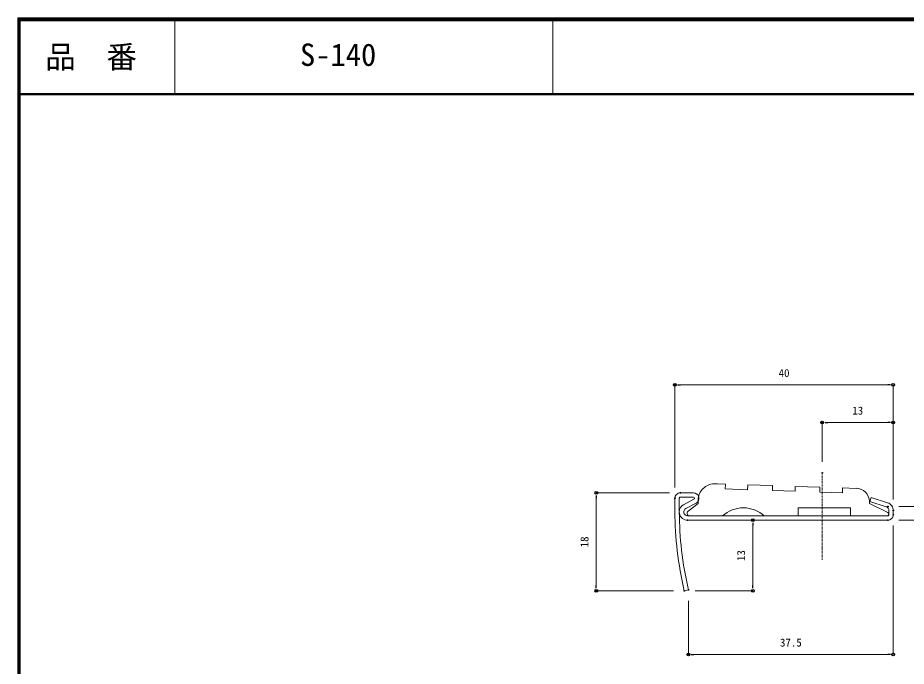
# Model space of a CAD drawing. Units: millimetres, scale not verified. Extents: x -140 to 140, y -96 to 96.
# Drawn here: x -140.5 to 22.3, y -23.2 to 95.7 of the extents above; entities that cross this region are included whole.
import ezdxf
from ezdxf.enums import TextEntityAlignment as Align

# ---------------------------------------------------------------- set-up
doc = ezdxf.new("R2010")
doc.units = ezdxf.units.MM
doc.header["$LTSCALE"] = 0.25
doc.header["$PDMODE"] = 32
doc.header["$PDSIZE"] = 0.125
doc.linetypes.add('USER1', pattern=[1.21666, 0.935822, -0.093613, 0.093613, -0.093613])
doc.layers.add('0-0_0', color=7, linetype='Continuous')
doc.layers.add('0-1_Defpoints', color=7, linetype='Continuous')
for name, color, linetype, lineweight in [('0-2_一般', 3, 'Continuous', 18), ('0-3_CENTER', 2, 'USER1', 18), ('0-5_GREEN', 3, 'Continuous', 18), ('0-6_LEVEL001', 7, 'Continuous', 18), ('0-8_LEVEL002', 1, 'Continuous', 18)]:
    doc.layers.add(name, color=color, linetype=linetype, lineweight=lineweight)
doc.styles.add('ＭＳ ゴシック', font='')
doc.styles.get('ＭＳ ゴシック').set_extended_font_data('MS Gothic')

# ---------------------------------------------------------------- blocks, each defined once
blk = doc.blocks.new('_DOT')
at = {"layer": '0-0_0'}
blk.add_line((-0.5, 0), (-1, 0), dxfattribs=at)
blk.add_circle((0, 0), 0.25, dxfattribs=at)
blk.add_circle((0, 0), 0.25, dxfattribs=at)
blk = doc.blocks.new('D31')
at = {"layer": '0-1_Defpoints'}
for p in [(-5.2813, -3.4277), (10.4721, -3.4277), (-5.2813, -5.9277)]:
    blk.add_point(p, dxfattribs=at)
at = {"layer": '0-2_一般'}
for p, q in [((10.4721, -2.4277), (10.4721, -1.4277)), ((-3.2813, -3.4277), (10.4721, -3.4277)), ((10.4721, -5.9277), (10.4721, -3.4277)), ((-3.2813, -5.9277), (10.4721, -5.9277)), ((10.4721, -6.9277), (10.4721, -7.9277))]:
    blk.add_line(p, q, dxfattribs=at)
for p, rotation in [((10.4721, -3.4277), 270), ((10.4721, -5.9277), 90)]:
    blk.add_blockref('_DOT', p, dxfattribs=dict(at, rotation=rotation))
at = {"layer": '0-2_一般', "color": 7, "style": 'ＭＳ ゴシック'}
blk.add_text('2.5', height=1.466, rotation=90, dxfattribs=at).set_placement((9.4721, -2.2416), align=Align.BOTTOM_LEFT)
blk = doc.blocks.new('D38')
at = {"layer": '0-1_Defpoints'}
for p in [(-17.2813, 11.9689), (-17.2813, 2.731), (-4.2813, -4.1674)]:
    blk.add_point(p, dxfattribs=at)
at = {"layer": '0-2_一般'}
for p, q in [((-17.2813, 4.731), (-17.2813, 11.9689)), ((-5.2813, 11.9689), (-16.2813, 11.9689)), ((-4.2813, -2.1674), (-4.2813, 11.9689))]:
    blk.add_line(p, q, dxfattribs=at)
at = {"layer": '0-2_一般', "rotation": 180}
blk.add_blockref('_DOT', (-17.2813, 11.9689), dxfattribs=at)
at = {"layer": '0-2_一般'}
blk.add_blockref('_DOT', (-4.2813, 11.9689), dxfattribs=at)
at = {"layer": '0-2_一般', "color": 7, "style": 'ＭＳ ゴシック'}
blk.add_text('13', height=1.466, dxfattribs=at).set_placement((-11.7813, 12.9689), align=Align.BOTTOM_LEFT)
blk = doc.blocks.new('D42')
at = {"layer": '0-1_Defpoints'}
for p in [(-44.2757, 18.8464), (-44.2757, -1.9277), (-4.2813, -4.1674)]:
    blk.add_point(p, dxfattribs=at)
at = {"layer": '0-2_一般'}
for p, q in [((-44.2757, 0.0723), (-44.2757, 18.8464)), ((-5.2813, 18.8464), (-43.2757, 18.8464)), ((-4.2813, -2.1674), (-4.2813, 18.8464))]:
    blk.add_line(p, q, dxfattribs=at)
at = {"layer": '0-2_一般', "rotation": 180}
blk.add_blockref('_DOT', (-44.2757, 18.8464), dxfattribs=at)
at = {"layer": '0-2_一般'}
blk.add_blockref('_DOT', (-4.2813, 18.8464), dxfattribs=at)
at = {"layer": '0-2_一般', "color": 7, "style": 'ＭＳ ゴシック'}
blk.add_text('40', height=1.466, dxfattribs=at).set_placement((-25.2785, 19.8464), align=Align.BOTTOM_LEFT)
blk = doc.blocks.new('D43')
at = {"layer": '0-1_Defpoints'}
for p in [(-43.2757, -0.9277), (-58.6729, -18.903), (-42.5624, -18.903)]:
    blk.add_point(p, dxfattribs=at)
at = {"layer": '0-2_一般'}
for p, q in [((-45.2757, -0.9277), (-58.6729, -0.9277)), ((-58.6729, -1.9277), (-58.6729, -17.903)), ((-44.5624, -18.903), (-58.6729, -18.903))]:
    blk.add_line(p, q, dxfattribs=at)
for p, rotation in [((-58.6729, -0.9277), 90), ((-58.6729, -18.903), 270)]:
    blk.add_blockref('_DOT', p, dxfattribs=dict(at, rotation=rotation))
at = {"layer": '0-2_一般', "color": 7, "style": 'ＭＳ ゴシック'}
blk.add_text('18', height=1.466, rotation=90, dxfattribs=at).set_placement((-59.6729, -10.9153), align=Align.BOTTOM_LEFT)
blk = doc.blocks.new('D44')
at = {"layer": '0-1_Defpoints'}
for p in [(-4.2813, -4.9277), (-41.7836, -18.7204), (-41.7836, -30.5369)]:
    blk.add_point(p, dxfattribs=at)
at = {"layer": '0-2_一般'}
for p, q in [((-4.2813, -6.9277), (-4.2813, -30.5369)), ((-41.7836, -20.7204), (-41.7836, -30.5369)), ((-5.2813, -30.5369), (-40.7836, -30.5369))]:
    blk.add_line(p, q, dxfattribs=at)
at = {"layer": '0-2_一般', "rotation": 180}
blk.add_blockref('_DOT', (-41.7836, -30.5369), dxfattribs=at)
at = {"layer": '0-2_一般'}
blk.add_blockref('_DOT', (-4.2813, -30.5369), dxfattribs=at)
at = {"layer": '0-2_一般', "color": 7, "style": 'ＭＳ ゴシック'}
blk.add_text('37.5', height=1.466, dxfattribs=at).set_placement((-25.0324, -29.5369), align=Align.BOTTOM_LEFT)
blk = doc.blocks.new('D45')
at = {"layer": '0-1_Defpoints'}
for p in [(-41.9757, -5.9277), (-29.9892, -5.9277), (-42.5624, -18.903)]:
    blk.add_point(p, dxfattribs=at)
at = {"layer": '0-2_一般'}
for p, q in [((-39.9757, -5.9277), (-29.9892, -5.9277)), ((-29.9892, -17.903), (-29.9892, -6.9277)), ((-40.5624, -18.903), (-29.9892, -18.903))]:
    blk.add_line(p, q, dxfattribs=at)
for p, rotation in [((-29.9892, -5.9277), 90), ((-29.9892, -18.903), 270)]:
    blk.add_blockref('_DOT', p, dxfattribs=dict(at, rotation=rotation))
at = {"layer": '0-2_一般', "color": 7, "style": 'ＭＳ ゴシック'}
blk.add_text('13', height=1.466, rotation=90, dxfattribs=at).set_placement((-30.9892, -13.4153), align=Align.BOTTOM_LEFT)

msp = doc.modelspace()

# ---------------------------------------------------------------- linework, layer by layer
at = {"layer": '0-3_CENTER'}
msp.add_line((6.8747, 12.2637), (6.8747, -3.7398), dxfattribs=at)
at = {"layer": '0-5_GREEN'}
for p, q in [((140.49, 95.6654), (-140.49, 95.6654)), ((140.35, 95.5254), (-140.385, 95.5254)), ((140.21, 95.3854), (-140.28, 95.3854)), ((140.07, 95.2454), (-140.175, 95.2454)), ((139.93, 95.1054), (-140.07, 95.1054)), ((-111.7453, 95.1054), (-111.7453, 81.5254)), ((-42.5045, 95.2938), (-42.5045, 81.7138)), ((139.93, 81.8054), (-140.175, 81.8054)), ((139.93, 81.6654), (-140.175, 81.6654)), ((139.93, 81.5254), (-140.175, 81.5254))]:
    msp.add_line(p, q, dxfattribs=at)
for points in [[(-140.49, 95.6654), (-140.49, -95.6654), (140.49, -95.6654)], [(-140.385, 95.5254), (-140.385, -95.5604), (140.35, -95.5604)], [(-140.28, 95.3854), (-140.28, -95.4554), (140.21, -95.4554)], [(-140.175, 95.2454), (-140.175, -95.3504), (140.07, -95.3504)], [(-140.07, 95.1054), (-140.07, -95.2454), (139.93, -95.2454)]]:
    msp.add_lwpolyline(points, dxfattribs=at)
at = {"layer": '0-6_LEVEL001'}
for p, q in [((-19.1197, 8.6051), (-16.7197, 8.6051)), ((-19.3197, 7.6051), (-19.3197, 5.4551)), ((-16.7197, 7.8051), (-19.1197, 7.8051)), ((-18.5183, 6.4325), (-16.6266, 7.4281)), ((-16.254, 6.7201), (-18.1457, 5.7245)), ((18.5979, 6.0288), (18.5947, 6.0299)), ((19.0747, 4.6051), (19.0747, 5.3653)), ((19.8747, 5.3653), (19.8747, 4.6051))]:
    msp.add_line(p, q, dxfattribs=at)
for points in [[(-20.1189, 5.1304), (-20.1197, 5.1304), (-20.1197, 5.4551), (-20.1197, 7.6051)], [(18.591, 6.0311), (15.5747, 7.0458), (15.8121, 7.7765), (18.8382, 6.7919)], [(-17.8197, 4.4051), (-14.0597, 4.4051), (-2.0697, 4.4051), (2.9247, 4.4051), (13.9947, 4.4051), (18.8747, 4.4051)], [(18.8747, 3.6051), (13.9947, 3.6051), (2.9247, 3.6051), (-2.0697, 3.6051), (-14.0597, 3.6051), (-17.8197, 3.6051)], [(-17.6276, -9.1877), (-17.6275, -9.1878), (-18.4065, -9.3702)]]:
    msp.add_lwpolyline(points, dxfattribs=at)
for centre, radius, start, end in [((-19.1197, 7.6051), 1, 135, 180), ((-19.1197, 7.6051), 1, 90, 135), ((-16.7197, 7.6051), 1, 13.87908, 90), ((-19.1197, 7.6051), 0.2, 135, 180), ((-19.1197, 7.6051), 0.2, 89.998, 135), ((-16.7197, 7.6051), 0.2, 13.05055, 90), ((-16.7197, 7.6051), 0.2, 297.75817, 13.05055), ((-16.7197, 7.6051), 1, 297.75817, 13.87908), ((18.3747, 5.3653), 1.5, 35.99989, 71.99978), ((44.8803, 5.4551), 65, 180.28622, 186.59208), ((44.8803, 5.4551), 64.2, 180, 180.2709), ((-17.8197, 5.1051), 1.5, 117.75765, 178.22516), ((-17.8197, 5.1051), 1.5, 182.4145, 193.87883), ((44.8803, 5.4551), 64.2, 180.36876, 186.59207), ((-17.8197, 5.1051), 0.7, 117.75765, 192.39178), ((-17.8197, 5.1051), 0.7, 192.39178, 270), ((18.3747, 5.3653), 0.7, 71.68513, 71.99978), ((18.3747, 5.3653), 0.7, 36.00008, 71.40769), ((18.3747, 5.3653), 0.7, 0, 36.00008), ((18.3747, 5.3653), 1.5, 0, 35.99989), ((-17.8197, 5.1051), 1.5, 193.87883, 270), ((18.8747, 4.6051), 0.2, 270, 315), ((18.8747, 4.6051), 1, 270, 315), ((18.8747, 4.6051), 0.2, 315, 360), ((18.8747, 4.6051), 1, 315, 360), ((44.8803, 5.4551), 65, 186.59208, 193.18415), ((44.8803, 5.4551), 64.2, 186.59207, 193.18405), ((-18.5316, -7.0824), 2.2913, 293.23761, 293.23839)]:
    msp.add_arc(centre, radius, start, end, dxfattribs=at)
at = {"layer": '0-8_LEVEL002'}
for p, q in [((-12.9612, 10.274), (-12.968, 10.2737)), ((-12.7208, 10.2751), (-12.7258, 10.2751)), ((-14.9388, 9.4333), (-14.9448, 9.4276)), ((13.0722, 9.4442), (13.0661, 9.4444)), ((14.7763, 8.709), (14.7719, 8.7133))]:
    msp.add_line(p, q, dxfattribs=at)
for points in [[(13.0654, 9.426), (10.6022, 9.5071), (10.6022, 8.6066), (6.4508, 8.7433), (6.4508, 9.6438), (1.9247, 9.7928), (1.8944, 8.8933), (-2.2571, 9.03), (-2.2571, 9.9305), (-6.7831, 10.0795), (-6.8135, 9.18), (-10.894, 9.3143), (-10.8637, 10.2138), (-12.3193, 10.2619), (-12.3194, 10.2769), (-12.7201, 10.2751), (-12.7258, 10.2753)], [(-15.8646, 7.2769), (-15.8646, 6.6269), (-17.6891, 5.2624), (-17.691, 5.261)], [(18.8708, 5.0266), (18.8685, 5.0277), (15.5242, 6.6566), (15.5117, 7.0285)], [(-7.5858, 5.8638), (-7.5729, 5.8638), (-7.56, 5.8638)], [(-3.7506, 4.3638), (2.4513, 4.3638), (2.4513, 5.8638), (12.0704, 5.8638), (12.0704, 4.3638), (18.7117, 4.3638), (18.715, 4.3638)], [(-17.3875, 4.3638), (-17.3834, 4.3638), (-11.3952, 4.3638)]]:
    msp.add_lwpolyline(points, dxfattribs=at)
for centre, radius, start, end in [((-12.8351, 7.231), 3.0456, 92.50085, 133.68865), ((-12.827, 7.2013), 3.0757, 88.11448, 92.50083), ((-12.8904, 7.2769), 2.9742, 133.68865, 180), ((12.9887, 6.9082), 2.5373, 45.35071, 88.11448), ((13.0342, 6.9454), 2.4789, 1.92024, 45.35071), ((-17.3942, 4.8641), 0.4955, 126.79196, 198.78416), ((-7.5858, 0.2766), 5.5872, 90, 132.98544), ((-7.56, 0.2766), 5.5872, 47.01456, 90), ((18.7187, 4.7142), 0.3475, 346.71536, 64.03056), ((-17.3875, 4.8664), 0.5026, 198.78416, 270), ((18.715, 4.715), 0.3512, 270, 346.71536)]:
    msp.add_arc(centre, radius, start, end, dxfattribs=at)

# ---------------------------------------------------------------- block references
at = {"layer": '0-2_一般'}
for name in ['D42', 'D38', 'D31', 'D43', 'D45', 'D44']:
    msp.add_blockref(name, (24.156, 9.5327), dxfattribs=at)

# ---------------------------------------------------------------- texts
at = {"layer": '0-5_GREEN', "color": 7, "style": 'ＭＳ ゴシック'}
for s, p in [('品\u3000番', (-135.4637, 85.2061)), ('S-140', (-88.7916, 85.6096))]:
    msp.add_text(s, height=4.106, dxfattribs=at).set_placement(p, align=Align.BOTTOM_LEFT)

doc.saveas('drawing.dxf')
